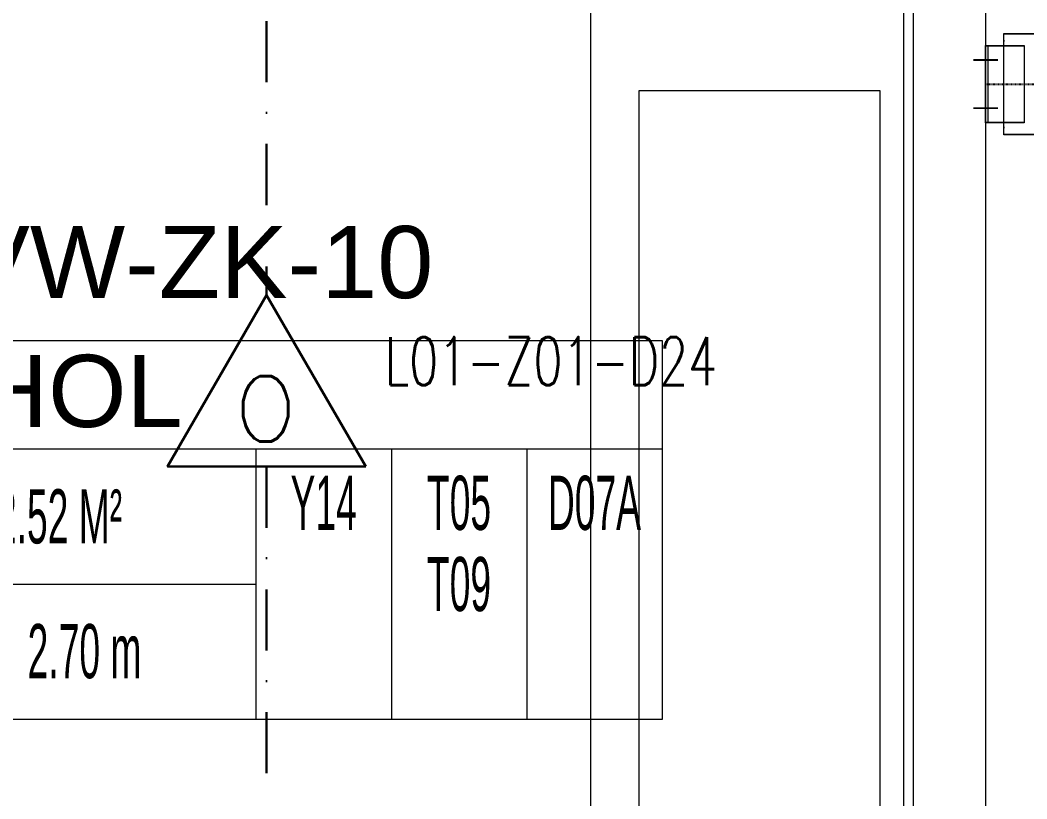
# Model space of a CAD drawing. Extents: x -3709 to 34975, y -230 to 8245.
# Drawn here: x 3480.3 to 3689.4, y 3278.7 to 3440.5 of the extents above; entities that cross this region are included whole.
import ezdxf
from ezdxf.enums import TextEntityAlignment as Align

# ---------------------------------------------------------------- set-up
doc = ezdxf.new("R2010")
doc.units = 0
doc.linetypes.add('DASHDOT', pattern=[25.4, 12.7, -6.35, 0, -6.35])
doc.linetypes.add('DOT2', pattern=[0.125, 0, -0.125])
doc.layers.get('0').update_dxf_attribs({"color": 9, "lineweight": 9})
for name, color, linetype, lineweight in [('00', 9, 'Continuous', 9), ('06D', 9, 'Continuous', 9), ('12', 9, 'Continuous', 9), ('14', 9, 'Continuous', 9), ('20', 9, 'DOT2', 9), ('21_MAHAL', 9, 'Continuous', 9), ('E-DEDEKTÖR NUMARALARI', 20, 'Continuous', 30), ('E-KABLO', 7, 'Continuous', 30), ('E-OPTİK DUMAN DEDEKTÖRÜ', 7, 'Continuous', 30)]:
    doc.layers.add(name, color=color, linetype=linetype, lineweight=lineweight)
doc.styles.add('Arial', font='arial.ttf', dxfattribs={"height": 2.5})
doc.styles.add('E-YAZI', font='txttw.shx')
doc.styles.add('MuuM_TEXT-STANDART', font='ARIALN.TTF')

# ---------------------------------------------------------------- blocks, each defined once
blk = doc.blocks.new('asansr-acilmayan')
at = {"layer": '06D'}
for p, q in [((1573.8, 24864.95), (1573.8, 24885.95)), ((1573.8, 24885.95), (1581.8, 24885.95)), ((1570, 24867.45), (1570, 24883.45)), ((1570, 24883.45), (1578, 24883.45)), ((1570.5, 24867.45), (1570.5, 24883.45)), ((1578, 24883.45), (1578, 24867.45)), ((1572.5, 24880.45), (1567.5, 24880.45)), ((1572.5, 24870.45), (1567.5, 24870.45)), ((1578, 24867.45), (1570, 24867.45)), ((1581.8, 24864.95), (1573.8, 24864.95))]:
    blk.add_line(p, q, dxfattribs=at)
for p in [(1573.8, 24884.45), (1573.8, 24866.45), (1573.8, 24866.45), (1573.8, 24866.45)]:
    blk.add_point(p, dxfattribs=at)
at = {"layer": '20'}
blk.add_line((1570, 24875.45), (1930, 24875.45), dxfattribs=at)
blk = doc.blocks.new('P-PANO')
at = {"layer": '06D'}
blk.add_lwpolyline([(-50, 0), (-50, 200), (0, 200), (0, 0)], close=True, dxfattribs=at)
blk = doc.blocks.new('0_roomno2')
blk.add_lwpolyline([(19.375, -10.5), (0, -10.5), (0, 0), (19.375, 0)], close=True)
for points in [[(0, -3), (19.375, -3)], [(8.125, -3), (8.125, -10.5)], [(11.875, -3), (11.875, -10.5)], [(15.625, -3), (15.625, -10.5)], [(0, -6.75), (8.125, -6.75)]]:
    blk.add_lwpolyline(points)
at = {"style": 'MuuM_TEXT-STANDART', "width": 0.6}
blk.add_text('H:', height=1.5, dxfattribs=at).set_placement((0.35, -8.608), align=Align.MIDDLE_LEFT)
at = {"style": 'Arial'}
blk.add_attdef('ODANO', (0, 1.17), '', height=2, dxfattribs=at)
blk.add_attdef('MEKANADI', text='', height=2, dxfattribs=at).set_placement((0.35, -3), align=Align.BOTTOM_LEFT)
at = {"style": 'MuuM_TEXT-STANDART', "width": 0.6}
for tag, p in [('YER01', (10, -4.5)), ('TAVAN01', (13.75, -4.5)), ('DUVAR01', (17.5, -4.5)), ('YER02', (10, -6.75)), ('TAVAN02', (13.75, -6.75)), ('DUVAR02', (17.5, -6.75)), ('YER03', (10, -9)), ('TAVAN03', (13.75, -9)), ('DUVAR03', (17.5, -9))]:
    blk.add_attdef(tag, text='', height=1.5, dxfattribs=at).set_placement(p, align=Align.MIDDLE_CENTER)
for tag, p in [('M2', (0.35, -4.875)), ('TEMIZTAVANYUKSEKLIGI', (1.8, -8.608))]:
    blk.add_attdef(tag, text='', height=1.5, dxfattribs=at).set_placement(p, align=Align.MIDDLE_LEFT)
blk = doc.blocks.new('100_OPTİK DUMAN DEDEKTÖRÜ 085')
at = {"layer": 'E-OPTİK DUMAN DEDEKTÖRÜ', "color": 4}
blk.add_lwpolyline([(2.059, 0), (0, 3.566), (-2.059, 0)], close=True, dxfattribs=at)
at = {"layer": 'E-OPTİK DUMAN DEDEKTÖRÜ', "color": 3, "style": 'E-YAZI'}
blk.add_text('O', height=1.36, dxfattribs=at).set_placement((-0.022, 1.201), align=Align.MIDDLE)

msp = doc.modelspace()

# ---------------------------------------------------------------- linework, layer by layer
at = {"layer": '00'}
msp.add_lwpolyline([(3665.84, 3542.5), (3585.84, 3542.5), (3585.84, 3557.5), (3665.84, 3557.5), (3665.84, 3812.5), (3680.84, 3812.5), (3680.84, 3812.5), (3680.84, 3192.5), (3665.84, 3192.5), (3665.84, 3542.5)], dxfattribs=at)
at = {"layer": '12'}
msp.add_lwpolyline([(3598.84, 3194.5), (3598.84, 3540.5)], dxfattribs=at)
at = {"layer": '14'}
msp.add_lwpolyline([(3682.84, 3110.5), (3598.84, 3110.5), (3598.84, 3194.5), (3663.84, 3194.5), (3663.84, 3540.5), (3583.84, 3540.5), (3583.84, 3551.77)], dxfattribs=at)
at = {"layer": 'E-KABLO', "color": 6, "linetype": 'DASHDOT'}
for p, q in [((3531.47, 3720.79), (3531.47, 3383.38)), ((3531.47, 3347.73), (3531.47, 3278.7))]:
    msp.add_line(p, q, dxfattribs=at)

# ---------------------------------------------------------------- block references
for p in [(2110.84, -21448.2), (2110.84, -21448.3)]:
    msp.add_blockref('asansr-acilmayan', p)
at = {"layer": '06D'}
msp.add_blockref('P-PANO', (3658.84, 3225.91), dxfattribs=at)
at = {"layer": '21_MAHAL'}
ref = msp.add_blockref('0_roomno2', (3468.32, 3373.96), dxfattribs=dict(at, xscale=7.5, yscale=7.5, zscale=7.5))
ref.add_attrib('ODANO', 'VW-ZK-10', (3468.32, 3382.74), dxfattribs={"layer": '0', "height": 15, "style": 'Arial'})
ref.add_attrib('MEKANADI', 'HOL', dxfattribs={"layer": '0', "height": 15, "style": 'Arial'}).set_placement((3470.94, 3351.46), align=Align.BOTTOM_LEFT)
ref.add_attrib('M2', '12.52 M²', dxfattribs={"layer": '0', "height": 11.25, "style": 'MuuM_TEXT-STANDART', "width": 0.6}).set_placement((3470.94, 3337.4), align=Align.MIDDLE_LEFT)
ref.add_attrib('TEMIZTAVANYUKSEKLIGI', '2.70 m', dxfattribs={"layer": '0', "height": 11.25, "style": 'MuuM_TEXT-STANDART', "width": 0.6}).set_placement((3481.82, 3309.4), align=Align.MIDDLE_LEFT)
ref.add_attrib('YER01', 'Y14', dxfattribs={"layer": '0', "height": 11.25, "style": 'MuuM_TEXT-STANDART', "width": 0.6}).set_placement((3543.32, 3340.21), align=Align.MIDDLE_CENTER)
ref.add_attrib('TAVAN01', 'T05', dxfattribs={"layer": '0', "height": 11.25, "style": 'MuuM_TEXT-STANDART', "width": 0.6}).set_placement((3571.44, 3340.21), align=Align.MIDDLE_CENTER)
ref.add_attrib('DUVAR01', 'D07A', dxfattribs={"layer": '0', "height": 11.25, "style": 'MuuM_TEXT-STANDART', "width": 0.6}).set_placement((3599.57, 3340.21), align=Align.MIDDLE_CENTER)
ref.add_attrib('TAVAN02', 'T09', dxfattribs={"layer": '0', "height": 11.25, "style": 'MuuM_TEXT-STANDART', "width": 0.6}).set_placement((3571.44, 3323.34), align=Align.MIDDLE_CENTER)
at = {"layer": 'E-OPTİK DUMAN DEDEKTÖRÜ', "xscale": 10, "yscale": 10, "zscale": 10}
msp.add_blockref('100_OPTİK DUMAN DEDEKTÖRÜ 085', (3531.47, 3347.73), dxfattribs=at)

# ---------------------------------------------------------------- texts
at = {"layer": 'E-DEDEKTÖR NUMARALARI', "style": 'E-YAZI', "width": 0.7}
msp.add_text('L01-Z01-D24', height=10, dxfattribs=at).set_placement((3556.01, 3364.64))

doc.saveas('drawing.dxf')
